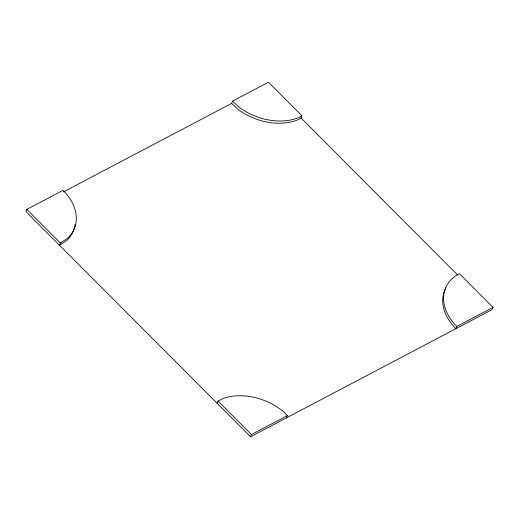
<?xml version="1.0" encoding="UTF-8"?>
<svg xmlns="http://www.w3.org/2000/svg" width="519" height="519" viewBox="0 0 519 519"><rect width="100%" height="100%" fill="white"/><g stroke="black" fill="none" stroke-linecap="round" stroke-linejoin="round"><path stroke-width="0.78" d="M75.21 224.163A51.245 36.427 21.7 0 1 66.276 240.835L59.438 245.195L60.327 242.963L67.165 238.597A51.245 36.427 21.7 0 0 64.972 192.302L62.87 190.428L26.839 209.391L25.95 211.622L250.534 436.777L492.161 309.609L493.05 307.378L459.36 273.604A51.245 36.427 21.7 0 0 456.804 326.451L455.916 328.683A51.245 36.427 21.7 0 1 445.912 287.766M231.597 103.398L232.486 101.16L268.466 82.223L301.909 115.756L301.02 117.988L298.276 119.642A51.245 36.427 21.7 0 1 238.033 109.334L231.597 103.398L63.409 191.907M217.124 403.282L218.012 401.044L223.76 398.222A51.245 36.427 21.7 0 1 283.893 412.002L287.364 415.622L286.475 417.86M250.534 436.777L251.423 434.539L287.364 415.622M301.909 115.756L299.165 117.411A51.245 36.427 21.7 0 1 238.922 107.102L232.486 101.16M456.804 326.451L493.05 307.378M301.02 117.988L457.901 275.265M26.839 209.391L60.327 242.963M218.012 401.044L251.423 434.539"/></g></svg>
